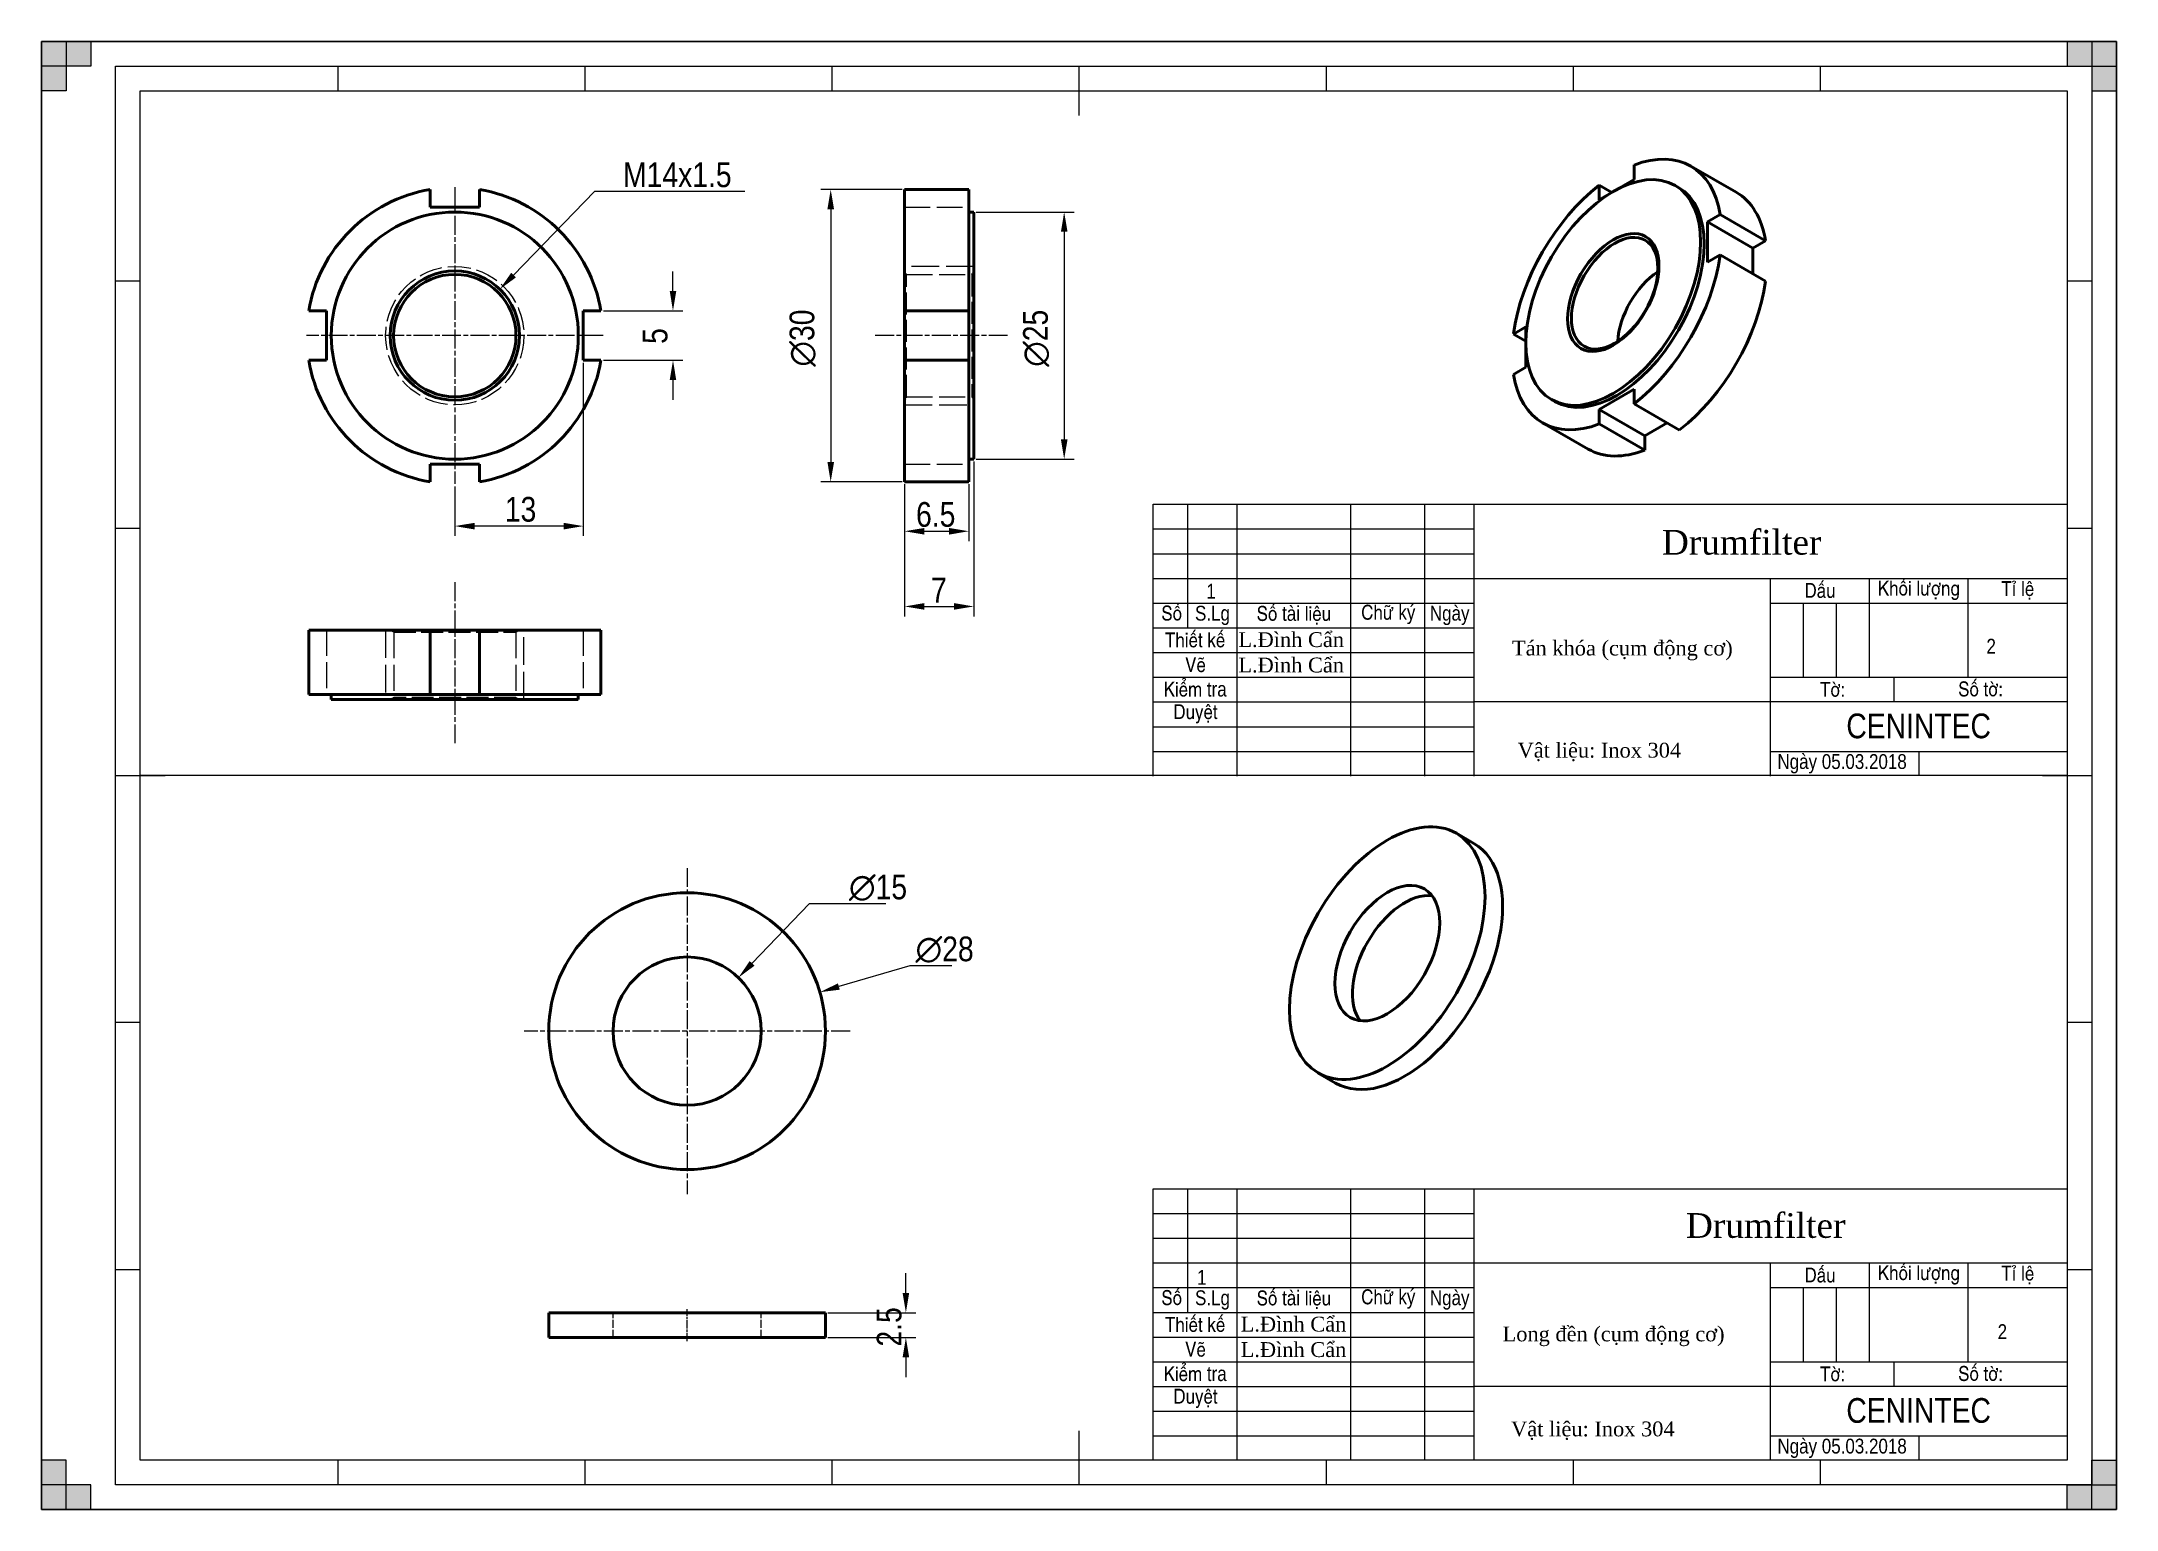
# Model space of a CAD drawing. Header units: millimetres. Extents: x 0 to 210, y 0 to 149.
import ezdxf

# ---------------------------------------------------------------- set-up
doc = ezdxf.new("R2010")
doc.units = ezdxf.units.MM
doc.header["$LTSCALE"] = 0.5
doc.linetypes.add('CHAIN', pattern=[0.7087, 0.4724, -0.0591, 0.1181, -0.0591])
doc.linetypes.add('DASHED', pattern=[0.2067, 0.1654, -0.0413])
for name, color, linetype, lineweight in [('Border (ANSI)', 7, 'Continuous', 70), ('Center Mark (ANSI)', 7, 'Continuous', 25), ('Centerline (ANSI)', 7, 'Continuous', 25), ('Co ban', 7, 'Continuous', 50), ('Dimension (ANSI)', 7, 'Continuous', 25), ('Hidden Narrow (ANSI)', 7, 'DASHED', 25), ('Symbol (ANSI)', 7, 'Continuous', 25)]:
    doc.layers.add(name, color=color, linetype=linetype, lineweight=lineweight)
for name, color, linetype, lineweight, true_color in [('Khung ban ve', 5, 'Continuous', 15, 0x0000ff), ('Manh', 7, 'DASHED', 25, 0x008000), ('Manh khung ten', 7, 'Continuous', 15, 0x994c4c), ('Net chu', 30, 'Continuous', 15, 0xff7f00), ('THIN', 5, 'Continuous', 15, 0x0000ff)]:
    doc.layers.add(name, color=color, linetype=linetype, lineweight=lineweight, true_color=true_color)
doc.styles.add('Note Text (ANSI)', font='')
doc.styles.add('StandardAM_ANSI', font='')
doc.styles.get('Note Text (ANSI)').set_extended_font_data('VNI-Helve-Condense')
doc.styles.get('StandardAM_ANSI').set_extended_font_data('VNI-Helve-Condense')
doc.dimstyles.new('Default - mm (ANSI)', dxfattribs={"dimscale": 0.5, "dimtxt": 5, "dimasz": 4, "dimexe": 2, "dimexo": 0.5, "dimgap": 0.8, "dimtad": 1, "dimtoh": 1, "dimdec": 0, "dimrnd": 1e-08, "dimzin": 4, "dimdsep": 46, "dimtxsty": 'StandardAM_ANSI', "dimcen": 0.09, "dimdle": 10, "dimclrd": 256, "dimclre": 256, "dimclrt": 256, "dimadec": 1, "dimazin": 1, "dimtfac": 0.61, "dimtofl": 0, "dimtmove": 0, "dimatfit": 3, "dimldrblk": 'DOT', "dimfxl": 1, "dimtolj": 1, "dimtzin": 4, "dimlwd": -1, "dimlwe": -1, "dimarcsym": 0})

# ---------------------------------------------------------------- blocks, each defined once
blk = doc.blocks.new('Borders 2x A3')
at = {"layer": 'THIN'}
for points in [[(0, 297), (10, 297), (10, 292), (0, 292)], [(5, 297), (5, 287), (0, 287), (0, 297)], [(420, 292), (420, 297), (410, 297), (410, 292)], [(420, 297), (415, 297), (415, 287), (420, 287)], [(0, 0), (5, 0), (5, 10), (0, 10)], [(415, 0), (415, 10), (420, 10), (420, 0)], [(0, 5), (0, 0), (10, 0), (10, 5)], [(420, 0), (410, 0), (410, 5), (420, 5)]]:
    blk.add_hatch(color=256, dxfattribs=at).paths.add_polyline_path(points)
at = {"layer": 'Khung ban ve'}
for p, q in [((210, 292), (210, 282)), ((20, 287), (410, 287)), ((20, 10), (20, 287)), ((410, 287), (410, 10)), ((225, 148.38), (225, 203.38)), ((225, 203.38), (410.02, 203.38)), ((232, 178.38), (232, 203.38)), ((242, 148.38), (242, 203.38)), ((265, 148.38), (265, 203.38)), ((280, 148.38), (280, 203.38)), ((290, 148.38), (290, 203.38)), ((225, 188.38), (410.02, 188.38)), ((350, 148.38), (350, 188.38)), ((370, 168.38), (370, 188.38)), ((390, 168.38), (390, 188.38)), ((225, 183.38), (290, 183.38)), ((350, 183.38), (410.02, 183.38)), ((225, 178.38), (290, 178.38)), ((350, 168.38), (410.02, 168.38)), ((375, 163.38), (375, 168.38)), ((410, 163.38), (290, 163.38)), ((15, 148.5), (25, 148.5)), ((410, 148.5), (20, 148.5)), ((405, 148.5), (415, 148.5)), ((225, 64.88), (410.02, 64.88)), ((225, 9.88), (225, 64.88)), ((232, 39.88), (232, 64.88)), ((242, 9.88), (242, 64.88)), ((265, 9.88), (265, 64.88)), ((280, 9.88), (280, 64.88)), ((290, 9.88), (290, 64.88)), ((410, 59.88), (410.02, 59.88)), ((410, 54.88), (410.02, 54.88)), ((225, 49.88), (410.02, 49.88)), ((350, 9.88), (350, 49.88)), ((370, 29.88), (370, 49.88)), ((390, 29.88), (390, 49.88)), ((225, 44.88), (290, 44.88)), ((350, 44.88), (410.02, 44.88)), ((225, 39.88), (290, 39.88)), ((410, 39.88), (410.02, 39.88)), ((410, 34.88), (410.02, 34.88)), ((350, 29.88), (410.02, 29.88)), ((375, 24.88), (375, 29.88)), ((410, 24.88), (290, 24.88)), ((410, 19.88), (410.02, 19.88)), ((210, 15.93), (210, 5)), ((410, 10), (20, 10))]:
    blk.add_line(p, q, dxfattribs=at)
at = {"layer": 'Manh khung ten', "lineweight": 25}
for p, q in [((420, 297), (0, 297)), ((0, 297), (0, 0)), ((420, 0), (420, 297)), ((0, 0), (420, 0))]:
    blk.add_line(p, q, dxfattribs=at)
at = {"layer": 'Manh khung ten'}
for p, q in [((0, 297), (420, 297)), ((0, 0), (0, 297)), ((420, 297), (420, 0)), ((15, 292), (415, 292)), ((15, 5), (15, 292)), ((60, 292), (60, 287)), ((110, 292), (110, 287)), ((260, 292), (260, 287)), ((310, 292), (310, 287)), ((360, 292), (360, 287)), ((415, 292), (415, 5)), ((19.97, 248.54), (14.98, 248.54)), ((414.97, 248.54), (409.98, 248.54)), ((19.98, 198.5), (15, 198.5)), ((225, 198.38), (290, 198.38)), ((414.98, 198.5), (410, 198.5)), ((225, 193.38), (290, 193.38)), ((356.67, 168.38), (356.67, 183.38)), ((363.33, 168.38), (363.33, 183.38)), ((225, 173.38), (290, 173.38)), ((225, 168.38), (290, 168.38)), ((225, 163.38), (290, 163.38)), ((225, 158.38), (290, 158.38)), ((225, 153.38), (290, 153.38)), ((350, 153.38), (410.02, 153.38)), ((380.01, 153.38), (380.01, 148.5)), ((19.98, 98.54), (15, 98.54)), ((414.98, 98.5), (410, 98.5)), ((225, 59.88), (290, 59.88)), ((225, 54.88), (290, 54.88)), ((20, 48.5), (15.02, 48.5)), ((415, 48.46), (410.02, 48.46)), ((356.67, 29.88), (356.67, 44.88)), ((363.33, 29.88), (363.33, 44.88)), ((225, 34.88), (290, 34.88)), ((225, 29.88), (290, 29.88)), ((225, 24.88), (290, 24.88)), ((225, 19.88), (290, 19.88)), ((225, 14.88), (290, 14.88)), ((350, 14.88), (410.02, 14.88)), ((380.01, 14.88), (380.01, 10)), ((60, 10), (60, 5)), ((110, 10), (110, 5)), ((160, 10), (160, 5)), ((260, 10), (260, 5)), ((310, 10), (310, 5)), ((360, 10), (360, 5)), ((415, 5), (15, 5)), ((420, 0), (0, 0))]:
    blk.add_line(p, q, dxfattribs=at)
at = {"layer": 'Net chu'}
blk.add_line((160, 292), (160, 287), dxfattribs=at)
at = {"layer": 'THIN'}
for p, q in [((0, 292), (0, 297)), ((0, 297), (10, 297)), ((0, 297), (5, 297)), ((0, 287), (0, 297)), ((5, 297), (5, 287)), ((10, 297), (10, 292)), ((420, 297), (410, 297)), ((410, 297), (410, 292)), ((420, 297), (415, 297)), ((415, 297), (415, 287)), ((420, 292), (420, 297)), ((420, 287), (420, 297)), ((10, 292), (0, 292)), ((410, 292), (420, 292)), ((5, 287), (0, 287)), ((415, 287), (420, 287)), ((5, 10), (0, 10)), ((0, 10), (0, 0)), ((5, 0), (5, 10)), ((415, 0), (415, 10)), ((415, 10), (420, 10)), ((420, 10), (420, 0)), ((0, 5), (0, 0)), ((10, 5), (0, 5)), ((10, 0), (10, 5)), ((410, 0), (410, 5)), ((410, 5), (420, 5)), ((420, 5), (420, 0)), ((0, 0), (10, 0)), ((0, 0), (5, 0)), ((420, 0), (410, 0)), ((420, 0), (415, 0))]:
    blk.add_line(p, q, dxfattribs=at)
at = {"layer": 'Border (ANSI)', "style": 'Note Text (ANSI)'}
for s, insert, char_height, width, attachment_point in [('\\fTimes New Roman|b0|i0;\\H5.0000;Drumfilter', (344.13, 195.65), 5, 59.8872, 5), ('Daáu', (360, 185.92), 3, 19.9371, 5), ('Khoái löôïng', (379.99, 185.95), 3, 19.9371, 5), ('Tæ leä', (400.02, 185.95), 3, 19.9948, 5), ('Soá', (228.76, 181.33), 3, 7.075, 5), ('S.Lg', (237.02, 180.88), 3, 10.0576, 5), ('Soá taøi lieäu', (253.49, 180.92), 3, 22.8599, 5), ('Chöõ kyù', (272.6, 181.08), 3, 15.0245, 5), ('Ngaøy', (285.03, 180.88), 3, 10.0163, 5), ('Thieát keá', (233.51, 175.91), 3, 16.9679, 5), ('\\fTimes New Roman|b0|i0;\\H3.0000;L.Đình Cẩn', (252.95, 175.96), 3, 22.8602, 5), ('Veõ', (233.58, 170.9), 3, 17.0139, 5), ('\\fTimes New Roman|b0|i0;\\H3.0000;L.Đình Cẩn', (252.95, 170.82), 3, 22.8602, 5), ('Kieåm tra', (233.51, 165.95), 3, 16.9779, 5), ('Soá tôø:', (392.49, 165.98), 3, 34.8305, 5), ('Tôø:', (362.55, 165.91), 3, 24.9188, 5), ('Duyeät', (233.58, 160.97), 3, 16.9779, 5), ('\\fVNI-Helve-Condense|b0|i0;\\H5.0000;CENINTEC', (379.95, 158.5), 5, 59.8872, 5), ('\\fVNI-Helve-Condense|b0|i0;Ngaøy 05.03.2018', (351.37, 150.87), 3, 30.0083, 4), ('\\fTimes New Roman|b0|i0;\\H5.0000;Drumfilter', (349, 57.42), 5, 59.8872, 5), ('Daáu', (360, 47.42), 3, 19.9371, 5), ('Khoái löôïng', (379.99, 47.45), 3, 19.9371, 5), ('Tæ leä', (400.02, 47.45), 3, 19.9948, 5), ('Soá', (228.76, 42.83), 3, 7.075, 5), ('S.Lg', (237.02, 42.38), 3, 10.0576, 5), ('Soá taøi lieäu', (253.49, 42.42), 3, 22.8599, 5), ('Chöõ kyù', (272.6, 42.58), 3, 15.0245, 5), ('Ngaøy', (285.03, 42.38), 3, 10.0163, 5), ('Thieát keá', (233.51, 37.41), 3, 16.9679, 5), ('\\fTimes New Roman|b0|i0;\\H3.0000;L.Đình Cẩn', (253.42, 37.47), 3, 22.8602, 5), ('Veõ', (233.58, 32.4), 3, 17.0139, 5), ('\\fTimes New Roman|b0|i0;\\H3.0000;L.Đình Cẩn', (253.42, 32.32), 3, 22.8602, 5), ('Kieåm tra', (233.51, 27.45), 3, 16.9779, 5), ('Soá tôø:', (392.49, 27.48), 3, 34.8305, 5), ('Tôø:', (362.55, 27.41), 3, 24.9188, 5), ('Duyeät', (233.58, 22.47), 3, 16.9779, 5), ('\\fVNI-Helve-Condense|b0|i0;\\H5.0000;CENINTEC', (379.95, 20), 5, 59.8872, 5), ('\\fVNI-Helve-Condense|b0|i0;Ngaøy 05.03.2018', (351.37, 12.37), 3, 30.0083, 4)]:
    blk.add_mtext(s, dxfattribs=dict(at, insert=insert, char_height=char_height, width=width, attachment_point=attachment_point))
blk = doc.blocks.new('*D5')
at = {"layer": 'Defpoints', "color": 0, "transparency": 16777216}
for p in [(94.35, 106.25), (87.35, 103.96), (94.35, 91.35)]:
    blk.add_point(p, dxfattribs=at)
at = {"layer": 'Dimension (ANSI)', "transparency": 16777216}
for p, q in [((94.35, 106), (94.35, 90.35)), ((87.35, 103.71), (87.35, 90.35)), ((89.35, 91.35), (92.35, 91.35))]:
    blk.add_line(p, q, dxfattribs=at)
for points in [[(89.35, 91.69), (89.35, 91.02), (87.35, 91.35)], [(92.35, 91.69), (92.35, 91.02), (94.35, 91.35)]]:
    blk.add_solid(points, dxfattribs=at)
at = {"layer": 'Dimension (ANSI)', "color": 150, "true_color": 0x0080ff, "transparency": 16777216, "insert": (90.02, 94.25), "char_height": 2.5, "attachment_point": 1, "style": 'StandardAM_ANSI'}
blk.add_mtext('\\A1;7', dxfattribs=at)
blk = doc.blocks.new('_Dot')
at = {"color": 0, "linetype": 'ByBlock', "lineweight": -2}
blk.add_line((-0.5, 0), (-1, 0), dxfattribs=at)
at = {"color": 0, "linetype": 'ByBlock', "const_width": 0.5}
blk.add_lwpolyline([(-0.25, 0, 1), (0.25, 0, 1)], format="xyb", close=True, dxfattribs=at)
blk = doc.blocks.new('*D6')
at = {"layer": 'Defpoints', "color": 0, "transparency": 16777216}
for p in [(87.35, 103.96), (93.85, 103.96), (93.85, 98.96)]:
    blk.add_point(p, dxfattribs=at)
at = {"layer": 'Dimension (ANSI)', "transparency": 16777216}
for p, q in [((87.35, 103.71), (87.35, 97.96)), ((93.85, 103.71), (93.85, 97.96)), ((89.35, 98.96), (91.85, 98.96))]:
    blk.add_line(p, q, dxfattribs=at)
for points in [[(89.35, 99.29), (89.35, 98.62), (87.35, 98.96)], [(91.85, 99.29), (91.85, 98.62), (93.85, 98.96)]]:
    blk.add_solid(points, dxfattribs=at)
at = {"layer": 'Dimension (ANSI)', "color": 150, "true_color": 0x0080ff, "transparency": 16777216, "insert": (88.51, 101.91), "char_height": 2.5, "attachment_point": 1, "style": 'StandardAM_ANSI'}
blk.add_mtext('\\A1;6.5', dxfattribs=at)
blk = doc.blocks.new('*D7')
at = {"layer": 'Defpoints', "color": 0, "transparency": 16777216}
for p in [(87.35, 133.54), (79.87, 103.96), (87.35, 103.96)]:
    blk.add_point(p, dxfattribs=at)
at = {"layer": 'Dimension (ANSI)', "transparency": 16777216}
for p, q in [((87.1, 133.54), (78.87, 133.54)), ((79.87, 131.54), (79.87, 105.96)), ((87.1, 103.96), (78.87, 103.96))]:
    blk.add_line(p, q, dxfattribs=at)
for points in [[(79.54, 131.54), (80.21, 131.54), (79.87, 133.54)], [(79.54, 105.96), (80.21, 105.96), (79.87, 103.96)]]:
    blk.add_solid(points, dxfattribs=at)
at = {"layer": 'Dimension (ANSI)', "color": 150, "true_color": 0x0080ff, "transparency": 16777216, "insert": (75.71, 115.61), "char_height": 2.5, "attachment_point": 1, "rotation": 90, "style": 'StandardAM_ANSI'}
blk.add_mtext('\\A1;\\fAIGDT|b0|i0;\\H2.5000;n\\fVNI-Helve-Condense|b0|i0;\\H2.5000;30', dxfattribs=at)
blk = doc.blocks.new('*D8')
at = {"layer": 'Defpoints', "color": 0, "transparency": 16777216}
for p in [(94.35, 131.25), (94.35, 106.25), (103.5, 106.25)]:
    blk.add_point(p, dxfattribs=at)
at = {"layer": 'Dimension (ANSI)', "transparency": 16777216}
for p, q in [((94.6, 131.25), (104.5, 131.25)), ((103.5, 129.25), (103.5, 108.25)), ((94.6, 106.25), (104.5, 106.25))]:
    blk.add_line(p, q, dxfattribs=at)
for points in [[(103.17, 129.25), (103.84, 129.25), (103.5, 131.25)], [(103.17, 108.25), (103.84, 108.25), (103.5, 106.25)]]:
    blk.add_solid(points, dxfattribs=at)
at = {"layer": 'Dimension (ANSI)', "color": 150, "true_color": 0x0080ff, "transparency": 16777216, "insert": (99.34, 115.59), "char_height": 2.5, "attachment_point": 1, "rotation": 90, "style": 'StandardAM_ANSI'}
blk.add_mtext('\\A1;\\fAIGDT|b0|i0;\\H2.5000;n\\fVNI-Helve-Condense|b0|i0;\\H2.5000;25', dxfattribs=at)
blk = doc.blocks.new('*D9')
at = {"layer": 'Defpoints', "color": 0, "transparency": 16777216}
for p in [(56.62, 121.25), (56.62, 116.25), (63.91, 116.25)]:
    blk.add_point(p, dxfattribs=at)
at = {"layer": 'Dimension (ANSI)', "transparency": 16777216}
for p, q in [((63.91, 123.25), (63.91, 125.25)), ((56.87, 121.25), (64.91, 121.25)), ((56.87, 116.25), (64.91, 116.25)), ((63.91, 114.25), (63.91, 112.25))]:
    blk.add_line(p, q, dxfattribs=at)
for points in [[(63.58, 123.25), (64.24, 123.25), (63.91, 121.25)], [(63.58, 114.25), (64.24, 114.25), (63.91, 116.25)]]:
    blk.add_solid(points, dxfattribs=at)
at = {"layer": 'Dimension (ANSI)', "color": 150, "true_color": 0x0080ff, "transparency": 16777216, "insert": (60.85, 117.91), "char_height": 2.5, "attachment_point": 1, "rotation": 90, "style": 'StandardAM_ANSI'}
blk.add_mtext('\\A1;5', dxfattribs=at)
blk = doc.blocks.new('*D10')
at = {"layer": 'Defpoints', "color": 0, "transparency": 16777216}
for p in [(54.83, 116.25), (41.83, 103.75), (41.83, 99.48)]:
    blk.add_point(p, dxfattribs=at)
at = {"layer": 'Dimension (ANSI)', "transparency": 16777216}
for p, q in [((54.83, 116), (54.83, 98.48)), ((41.83, 103.5), (41.83, 98.48)), ((52.83, 99.48), (43.83, 99.48))]:
    blk.add_line(p, q, dxfattribs=at)
for points in [[(43.83, 99.81), (43.83, 99.14), (41.83, 99.48)], [(52.83, 99.81), (52.83, 99.14), (54.83, 99.48)]]:
    blk.add_solid(points, dxfattribs=at)
at = {"layer": 'Dimension (ANSI)', "color": 150, "true_color": 0x0080ff, "transparency": 16777216, "insert": (46.89, 102.43), "char_height": 2.5, "attachment_point": 1, "style": 'StandardAM_ANSI'}
blk.add_mtext('\\A1;13', dxfattribs=at)
blk = doc.blocks.new('*D11')
at = {"layer": 'Defpoints', "color": 0, "transparency": 16777216}
for p in [(46.38, 123.44), (37.28, 114.05)]:
    blk.add_point(p, dxfattribs=at)
at = {"layer": 'Dimension (ANSI)', "transparency": 16777216}
for p, q in [((55.96, 133.32), (47.78, 124.88)), ((71.19, 133.32), (55.96, 133.32)), ((41.79, 118.75), (41.88, 118.75)), ((41.83, 118.7), (41.83, 118.79))]:
    blk.add_line(p, q, dxfattribs=at)
blk.add_solid([(47.54, 125.11), (48.02, 124.64), (46.38, 123.44)], dxfattribs=at)
at = {"layer": 'Dimension (ANSI)', "color": 150, "true_color": 0x0080ff, "transparency": 16777216, "insert": (58.06, 136.27), "char_height": 2.5, "attachment_point": 1, "style": 'StandardAM_ANSI'}
blk.add_mtext('\\A1; \\fVNI-Helve-Condense|b0|i0;\\H2.5000;M14x1.5', dxfattribs=at)
blk = doc.blocks.new('*D12')
at = {"layer": 'Defpoints', "color": 0, "transparency": 16777216}
for p in [(78.77, 52.33), (51.91, 44.45)]:
    blk.add_point(p, dxfattribs=at)
at = {"layer": 'Dimension (ANSI)', "transparency": 16777216}
for p, q in [((87.89, 55.01), (80.69, 52.9)), ((92.14, 55.01), (87.89, 55.01)), ((65.29, 48.39), (65.38, 48.39)), ((65.34, 48.34), (65.34, 48.43))]:
    blk.add_line(p, q, dxfattribs=at)
blk.add_solid([(80.6, 53.22), (80.79, 52.58), (78.77, 52.33)], dxfattribs=at)
at = {"layer": 'Dimension (ANSI)', "color": 150, "true_color": 0x0080ff, "transparency": 16777216, "insert": (88.45, 57.96), "char_height": 2.5, "attachment_point": 1, "style": 'StandardAM_ANSI'}
blk.add_mtext('\\A1;∅28', dxfattribs=at)
blk = doc.blocks.new('*D13')
at = {"layer": 'Defpoints', "color": 0, "transparency": 16777216}
for p in [(70.53, 53.8), (60.15, 42.98)]:
    blk.add_point(p, dxfattribs=at)
at = {"layer": 'Dimension (ANSI)', "transparency": 16777216}
for p, q in [((77.69, 61.27), (71.92, 55.25)), ((85.45, 61.27), (77.69, 61.27)), ((65.29, 48.39), (65.38, 48.39)), ((65.34, 48.34), (65.34, 48.43))]:
    blk.add_line(p, q, dxfattribs=at)
blk.add_solid([(71.67, 55.48), (72.16, 55.01), (70.53, 53.8)], dxfattribs=at)
at = {"layer": 'Dimension (ANSI)', "color": 150, "true_color": 0x0080ff, "transparency": 16777216, "insert": (81.71, 64.22), "char_height": 2.5, "attachment_point": 1, "style": 'StandardAM_ANSI'}
blk.add_mtext('\\A1;∅15', dxfattribs=at)
blk = doc.blocks.new('*D14')
at = {"layer": 'Defpoints', "color": 0, "transparency": 16777216}
for p in [(79.34, 19.9), (79.34, 17.4), (87.48, 17.4)]:
    blk.add_point(p, dxfattribs=at)
at = {"layer": 'Dimension (ANSI)', "transparency": 16777216}
for p, q in [((87.48, 21.9), (87.48, 23.9)), ((79.59, 19.9), (88.48, 19.9)), ((79.59, 17.4), (88.48, 17.4)), ((87.48, 15.4), (87.48, 13.4))]:
    blk.add_line(p, q, dxfattribs=at)
for points in [[(87.15, 21.9), (87.81, 21.9), (87.48, 19.9)], [(87.15, 15.4), (87.81, 15.4), (87.48, 17.4)]]:
    blk.add_solid(points, dxfattribs=at)
at = {"layer": 'Dimension (ANSI)', "color": 150, "true_color": 0x0080ff, "transparency": 16777216, "insert": (84.53, 16.48), "char_height": 2.5, "attachment_point": 1, "rotation": 90, "style": 'StandardAM_ANSI'}
blk.add_mtext('\\A1;2.5', dxfattribs=at)

msp = doc.modelspace()

# ---------------------------------------------------------------- linework, layer by layer
at = {"layer": 'Center Mark (ANSI)', "linetype": 'CHAIN', "ltscale": 8.113447}
for p, q in [((41.83, 133.75), (41.83, 103.75)), ((56.83, 118.75), (26.83, 118.75)), ((65.34, 64.89), (65.34, 31.89)), ((81.84, 48.39), (48.84, 48.39))]:
    msp.add_line(p, q, dxfattribs=at)
at = {"layer": 'Center Mark (ANSI)', "linetype": 'CHAIN', "ltscale": 0.833188}
for p, q in [((42.21, 118.75), (41.46, 118.75)), ((41.83, 119.12), (41.83, 118.37))]:
    msp.add_line(p, q, dxfattribs=at)
at = {"layer": 'Centerline (ANSI)', "linetype": 'CHAIN', "ltscale": 8.113447}
for p, q in [((97.78, 118.75), (84.21, 118.75)), ((41.83, 93.8), (41.83, 77.4))]:
    msp.add_line(p, q, dxfattribs=at)
at = {"layer": 'Centerline (ANSI)', "linetype": 'CHAIN', "ltscale": 3.610815}
msp.add_line((65.34, 17.02), (65.34, 20.27), dxfattribs=at)
at = {"layer": 'Co ban'}
for p, q in [((161.19, 134.54), (157.65, 132.5)), ((161.19, 136.01), (161.19, 134.54)), ((166.92, 135.9), (171.52, 133.25)), ((39.33, 131.75), (39.33, 133.54)), ((44.33, 133.54), (44.33, 131.75)), ((87.35, 133.54), (87.35, 121.25)), ((93.85, 133.54), (87.35, 133.54)), ((93.85, 133.54), (93.85, 121.25)), ((157.65, 133.96), (158.92, 133.23)), ((157.65, 132.5), (157.65, 133.96)), ((165.32, 133.94), (165.67, 133.73)), ((44.33, 131.75), (39.33, 131.75)), ((94.35, 131.25), (93.85, 131.25)), ((94.35, 131.25), (94.35, 106.25)), ((168.61, 130.26), (169.88, 130.99)), ((173.21, 127.6), (168.61, 130.26)), ((168.61, 126.18), (168.61, 130.26)), ((169.88, 130.99), (174.48, 128.34)), ((174.48, 128.34), (173.21, 127.6)), ((169.88, 126.91), (168.61, 126.18)), ((174.48, 124.25), (169.88, 126.91)), ((173.21, 127.6), (173.21, 124.98)), ((27.04, 121.25), (28.83, 121.25)), ((28.83, 121.25), (28.83, 116.25)), ((54.83, 121.25), (56.62, 121.25)), ((54.83, 116.25), (54.83, 121.25)), ((87.35, 116.25), (87.35, 121.25)), ((87.35, 121.25), (93.85, 121.25)), ((93.85, 121.25), (93.85, 116.25)), ((148.96, 118.91), (150.23, 119.64)), ((150.23, 118.18), (148.96, 118.91)), ((150.23, 119.64), (150.23, 115.56)), ((28.83, 116.25), (27.04, 116.25)), ((56.62, 116.25), (54.83, 116.25)), ((87.35, 116.25), (87.35, 103.96)), ((93.85, 116.25), (87.35, 116.25)), ((93.85, 116.25), (93.85, 103.96)), ((150.23, 115.56), (148.96, 114.83)), ((152.82, 112.29), (153.17, 112.08)), ((157.65, 111.27), (161.19, 113.32)), ((161.19, 113.32), (161.19, 111.85)), ((161.19, 111.85), (165.79, 109.2)), ((151.92, 109.92), (156.52, 107.27)), ((162.25, 108.62), (157.65, 111.27)), ((157.65, 109.81), (157.65, 111.27)), ((162.25, 107.16), (157.65, 109.81)), ((164.52, 109.93), (162.25, 108.62)), ((162.25, 108.62), (162.25, 107.16)), ((39.33, 105.75), (44.33, 105.75)), ((39.33, 103.96), (39.33, 105.75)), ((44.33, 105.75), (44.33, 103.96)), ((94.35, 106.25), (93.85, 106.25)), ((87.35, 103.96), (93.85, 103.96)), ((39.33, 88.95), (27.04, 88.95)), ((27.04, 88.95), (27.04, 82.45)), ((39.33, 88.95), (44.33, 88.95)), ((39.33, 82.45), (39.33, 88.95)), ((56.62, 88.95), (44.33, 88.95)), ((44.33, 88.95), (44.33, 82.45)), ((56.62, 82.45), (56.62, 88.95)), ((39.33, 82.45), (27.04, 82.45)), ((29.33, 81.95), (29.33, 82.45)), ((54.33, 81.95), (29.33, 81.95)), ((44.33, 82.45), (39.33, 82.45)), ((56.62, 82.45), (44.33, 82.45)), ((54.33, 81.95), (54.33, 82.45)), ((143.2, 68.4), (144.97, 67.38)), ((129.2, 44.15), (130.97, 43.13)), ((51.34, 19.9), (79.34, 19.9)), ((51.34, 17.4), (51.34, 19.9)), ((79.34, 17.4), (79.34, 19.9)), ((51.34, 17.4), (79.34, 17.4))]:
    msp.add_line(p, q, dxfattribs=at)
for centre, radius in [((41.83, 118.75), 12.5), ((41.83, 118.75), 6.54), ((41.83, 118.75), 6.19), ((65.34, 48.39), 14), ((65.34, 48.39), 7.5)]:
    msp.add_circle(centre, radius, dxfattribs=at)
for start, end in [(99.5941, 170.4059), (9.5941, 80.4059), (189.5941, 260.4059), (279.5941, 350.4059)]:
    msp.add_arc((41.83, 118.75), 15, start, end, dxfattribs=at)
for centre, major_axis, start_param, end_param in [((159.42, 122.91), (7.5, 12.99), 5.665235, 6.901135), ((159.42, 122.91), (7.5, 12.99), 0.952846, 2.188746), ((159.42, 122.91), (6.25, 10.83), 3.141593, 6.283185), ((164.02, 120.26), (7.5, 12.99), 5.665235, 6.283185), ((159.42, 122.91), (-7.5, -12.99), 0.952846, 2.188746), ((163.88, 120.34), (-3.09, -5.36), 3.995286, 5.429492), ((164.02, 120.26), (-7.5, -12.99), 0.952846, 2.188746), ((159.42, 122.91), (-7.5, -12.99), 5.665235, 6.901135), ((164.02, 120.26), (-7.5, -12.99), 0, 0.61795), ((137.97, 55.26), (-7, -12.12), 0, 3.141593), ((137.97, 55.26), (3.75, 6.5), 0.237941, 2.903652)]:
    msp.add_ellipse(centre, major_axis=major_axis, ratio=0.57735, start_param=start_param, end_param=end_param, dxfattribs=at)
for centre, major_axis in [((159.07, 123.11), (6.25, 10.83)), ((159.07, 123.11), (-3.27, -5.66)), ((159.21, 123.03), (3.09, 5.36)), ((136.2, 56.28), (7, 12.12)), ((136.2, 56.28), (-3.75, -6.5))]:
    msp.add_ellipse(centre, major_axis=major_axis, ratio=0.57735, dxfattribs=at)
at = {"layer": 'Hidden Narrow (ANSI)', "ltscale": 33.865505}
for p, q in [((94.35, 125.75), (87.35, 125.75)), ((87.35, 111.75), (94.35, 111.75)), ((34.83, 88.95), (34.83, 81.95)), ((48.83, 81.95), (48.83, 88.95))]:
    msp.add_line(p, q, dxfattribs=at)
at = {"layer": 'Hidden Narrow (ANSI)', "ltscale": 28.371099}
msp.add_circle((41.83, 118.75), 7, dxfattribs=at)
at = {"layer": 'Manh', "ltscale": 31.446541}
for p, q in [((87.35, 131.75), (93.85, 131.75)), ((87.35, 105.75), (93.85, 105.75)), ((28.83, 88.95), (28.83, 82.45)), ((54.83, 88.95), (54.83, 82.45))]:
    msp.add_line(p, q, dxfattribs=at)
at = {"layer": 'Manh', "ltscale": 1.539448}
for p, q in [((87.55, 124.93), (87.35, 125.28)), ((94.14, 124.93), (94.35, 125.28)), ((87.55, 112.56), (87.35, 112.21)), ((94.14, 112.56), (94.35, 112.21)), ((35.65, 88.75), (35.3, 88.95)), ((48.02, 88.75), (48.37, 88.95)), ((35.65, 82.15), (35.3, 81.95)), ((48.02, 82.15), (48.37, 81.95))]:
    msp.add_line(p, q, dxfattribs=at)
at = {"layer": 'Manh', "ltscale": 26.871485}
for p, q in [((87.55, 112.56), (87.55, 124.93)), ((94.14, 124.93), (94.14, 112.56)), ((35.65, 88.75), (48.02, 88.75)), ((48.02, 82.15), (35.65, 82.15))]:
    msp.add_line(p, q, dxfattribs=at)
at = {"layer": 'Manh', "ltscale": 31.91028}
for p, q in [((87.55, 124.93), (94.14, 124.93)), ((87.55, 112.56), (94.14, 112.56)), ((35.65, 88.75), (35.65, 82.15)), ((48.02, 88.75), (48.02, 82.15))]:
    msp.add_line(p, q, dxfattribs=at)
at = {"layer": 'Manh', "ltscale": 9.523383}
for p, q in [((57.84, 17.4), (57.84, 19.9)), ((72.84, 17.4), (72.84, 19.9))]:
    msp.add_line(p, q, dxfattribs=at)

# ---------------------------------------------------------------- block references
at = {"xscale": 0.5, "yscale": 0.5, "zscale": 0.5}
msp.add_blockref('Borders 2x A3', (0, 0), dxfattribs=at)

# ---------------------------------------------------------------- texts
at = {"layer": 'Symbol (ANSI)', "char_height": 1.5, "attachment_point": 1, "style": 'Note Text (ANSI)'}
for s, insert in [('{\\fVNI-Helve-Condense|b0|i0;1}', (117.89, 93.65)), ('{\\fVNI-Helve-Condense|b0|i0;2}', (196.84, 88.08)), ('{\\fVNI-Helve-Condense|b0|i0;1}', (116.95, 24.23)), ('{\\fVNI-Helve-Condense|b0|i0;2}', (197.97, 18.74))]:
    msp.add_mtext(s, dxfattribs=dict(at, insert=insert))
for s, insert, width in [('{\\fTimes New Roman|b0|i0;\\H1.5000;Tán khóa (cụm động cơ)}', (148.82, 87.89), 22.3456), ('{\\fTimes New Roman|b0|i0;\\H1.5000;Vật liệu: Inox 304}', (149.39, 77.56), 16.5564), ('{\\fTimes New Roman|b0|i0;\\H1.5000;Long đền (cụm động cơ)}', (147.87, 18.51), 22.473), ('{\\fTimes New Roman|b0|i0;\\H1.5000;Vật liệu: Inox 304}', (148.73, 8.9), 16.5564)]:
    msp.add_mtext(s, dxfattribs=dict(at, insert=insert, width=width))

# ---------------------------------------------------------------- dimensions: what is measured, and where the dimension line sits
at = {"layer": 'Dimension (ANSI)'}
dim = msp.add_diameter_dim_2p(p1=(37.28, 114.05), p2=(46.38, 123.44), text=' \\fVNI-Helve-Condense|b0|i0;\\H2.5000;M14x1.5', dimstyle='Default - mm (ANSI)', override={"dimgap": 0.8, "dimtih": 1, "dimdec": 0, "dimlfac": 1, "dimtol": 0, "dimlim": 0, "dimtp": 0, "dimtm": 0, "dimtdec": 2}, dxfattribs=at)
dim.commit()
dim.dimension.update_dxf_attribs({"geometry": '*D11', "text_midpoint": (64.62, 133.32), "dimtype": 163})
for base, p1, p2, picture, middle in [((79.87, 103.96), (87.35, 133.54), (87.35, 103.96), '*D7', (79.87, 118.75)), ((103.5, 106.25), (94.35, 131.25), (94.35, 106.25), '*D8', (103.5, 118.75))]:
    dim = msp.add_linear_dim(base=base, p1=p1, p2=p2, angle=90, text='\\fAIGDT|b0|i0;\\H2.5000;n\\fVNI-Helve-Condense|b0|i0;\\H2.5000;<>', dimstyle='Default - mm (ANSI)', override={"dimgap": 0.8, "dimtoh": 0, "dimdec": 0, "dimtol": 0, "dimlim": 0, "dimtp": 0, "dimtm": 0, "dimtdec": 2, "dimatfit": 1}, dxfattribs=at)
    dim.commit()
    dim.dimension.update_dxf_attribs({"geometry": picture, "text_midpoint": middle, "dimtype": 160})
for base, p1, p2, override, picture, middle in [((63.91, 116.25), (56.62, 121.25), (56.62, 116.25), {"dimgap": 1.010526, "dimtoh": 0, "dimdec": 0, "dimtol": 0, "dimlim": 0, "dimtp": 0, "dimtm": 0, "dimtdec": 2}, '*D9', (63.91, 118.75)), ((87.48, 17.4), (79.34, 19.9), (79.34, 17.4), {"dimgap": 0.8, "dimtoh": 0, "dimdec": 1, "dimtol": 0, "dimlim": 0, "dimtp": 0, "dimtm": 0, "dimtdec": 2, "dimatfit": 1}, '*D14', (87.48, 18.65))]:
    dim = msp.add_linear_dim(base=base, p1=p1, p2=p2, angle=90, dimstyle='Default - mm (ANSI)', override=override, dxfattribs=at)
    dim.commit()
    dim.dimension.update_dxf_attribs({"geometry": picture, "text_midpoint": middle, "dimtype": 160})
for base, p1, p2, override, picture, middle in [((41.83, 99.48), (54.83, 116.25), (41.83, 103.75), {"dimgap": 0.8, "dimtoh": 0, "dimdec": 0, "dimtol": 0, "dimlim": 0, "dimtp": 0, "dimtm": 0, "dimtdec": 2, "dimatfit": 1}, '*D10', (48.33, 99.48)), ((94.35, 91.35), (87.35, 103.96), (94.35, 106.25), {"dimgap": 0.8, "dimtoh": 0, "dimdec": 0, "dimtol": 0, "dimlim": 0, "dimtp": 0, "dimtm": 0, "dimtdec": 2, "dimatfit": 1}, '*D5', (90.85, 91.35)), ((93.85, 98.96), (87.35, 103.96), (93.85, 103.96), {"dimgap": 0.8, "dimtoh": 0, "dimdec": 1, "dimtol": 0, "dimlim": 0, "dimtp": 0, "dimtm": 0, "dimtdec": 2, "dimatfit": 1}, '*D6', (90.6, 98.96))]:
    dim = msp.add_linear_dim(base=base, p1=p1, p2=p2, dimstyle='Default - mm (ANSI)', override=override, dxfattribs=at)
    dim.commit()
    dim.dimension.update_dxf_attribs({"geometry": picture, "text_midpoint": middle, "dimtype": 160})
for p1, p2, picture, middle in [((60.15, 42.98), (70.53, 53.8), '*D13', (83.58, 61.27)), ((51.91, 44.45), (78.77, 52.33), '*D12', (90.29, 55.01))]:
    dim = msp.add_diameter_dim_2p(p1=p1, p2=p2, dimstyle='Default - mm (ANSI)', override={"dimgap": 0.8, "dimtih": 1, "dimdec": 0, "dimlfac": 1, "dimtol": 0, "dimlim": 0, "dimtp": 0, "dimtm": 0, "dimtdec": 2}, dxfattribs=at)
    dim.commit()
    dim.dimension.update_dxf_attribs({"geometry": picture, "text_midpoint": middle, "dimtype": 163})

doc.saveas('drawing.dxf')
